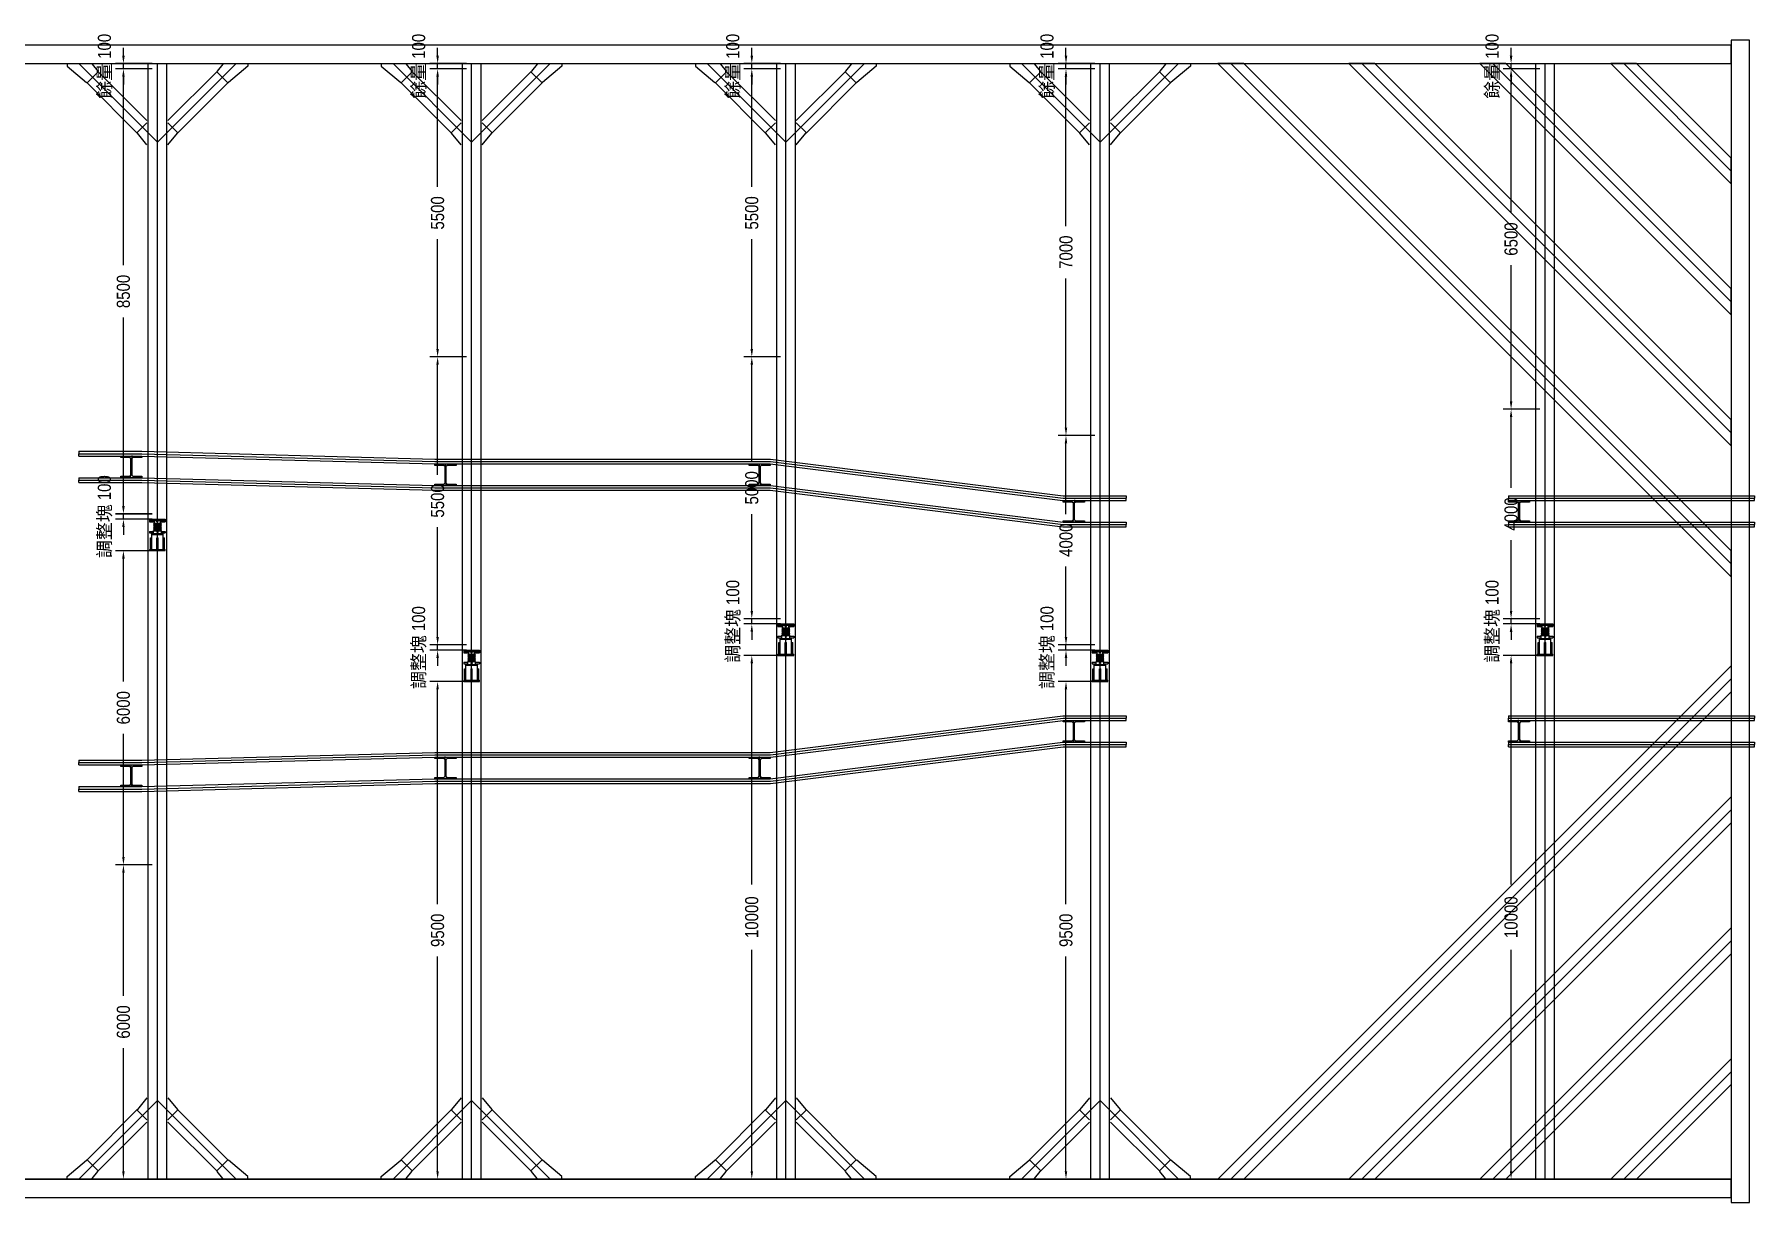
# Model space of a CAD drawing. Header units: millimetres. Extents: x 336865 to 434288, y -725296 to -702417.
# Drawn here: x 401438 to 434288, y -725296 to -702987 of the extents above; entities that cross this region are included whole.
import ezdxf

# ---------------------------------------------------------------- set-up
doc = ezdxf.new("R2010")
doc.units = ezdxf.units.MM
for name, color, linetype in [('!T1 (站體)_角撐', 7, 'Continuous'), ('ES-C250x90', 7, 'Continuous'), ('ES-LH350x350', 7, 'Continuous'), ('ES-中間樁NO', 7, 'Continuous'), ('ES-圍令L1H350x350', 7, 'Continuous'), ('ES-大斜撐_支撐350x350', 7, 'Continuous'), ('SD_RESULT_SUPPORT', 7, 'Continuous')]:
    doc.layers.add(name, color=color, linetype=linetype)
doc.styles.add('OpenSansCondensed-Light', font='OpenSansCondensed-Light.ttf')
doc.dimstyles.new('SUPPORT_SEGMENT', dxfattribs={"dimtxt": 250, "dimasz": 150, "dimexe": 150, "dimexo": 100, "dimgap": 75, "dimtad": 1, "dimdec": 0, "dimcen": 2.5, "dimazin": 3, "dimtfac": 1, "dimtmove": 0, "dimatfit": 3})

# ---------------------------------------------------------------- blocks, each defined once
blk = doc.blocks.new('_CLOSEDFILLED')
at = {"color": 0, "linetype": 'BYBLOCK'}
blk.add_solid([(-1, 0.16), (0, 0), (-1, -0.16)], dxfattribs=at)
blk = doc.blocks.new('*D56')
for p, q in [((403688, -718846), (402988, -718846)), ((403138, -721346), (403138, -718996)), ((403138, -724696), (403138, -722346)), ((403688, -724846), (402988, -724846))]:
    blk.add_line(p, q)
at = {"layer": 'Defpoints'}
for p in [(403788, -718846), (403138, -724846), (403788, -724846)]:
    blk.add_point(p, dxfattribs=at)
at = {"layer": 'SD_RESULT_SUPPORT', "xscale": 150, "yscale": 150}
for p, rotation in [((403138, -718846), 89.99999999999562), ((403138, -724846), -90.00000000000439)]:
    blk.add_blockref('_CLOSEDFILLED', p, dxfattribs=dict(at, rotation=rotation))
at = {"layer": 'SD_RESULT_SUPPORT', "insert": (403138, -721846), "char_height": 250, "attachment_point": 5, "rotation": 90, "style": 'OpenSansCondensed-Light'}
blk.add_mtext('6000', dxfattribs=at)
blk = doc.blocks.new('*D57')
for p, q in [((403688, -712846), (402988, -712846)), ((403138, -715346), (403138, -712996)), ((403138, -718696), (403138, -716346)), ((403688, -718846), (402988, -718846))]:
    blk.add_line(p, q)
at = {"layer": 'Defpoints'}
for p in [(403788, -712846), (403138, -718846), (403788, -718846)]:
    blk.add_point(p, dxfattribs=at)
at = {"layer": 'SD_RESULT_SUPPORT', "xscale": 150, "yscale": 150}
for p, rotation in [((403138, -712846), 89.99999999999562), ((403138, -718846), -90.00000000000439)]:
    blk.add_blockref('_CLOSEDFILLED', p, dxfattribs=dict(at, rotation=rotation))
at = {"layer": 'SD_RESULT_SUPPORT', "insert": (403138, -715846), "char_height": 250, "attachment_point": 5, "rotation": 90, "style": 'OpenSansCondensed-Light'}
blk.add_mtext('6000', dxfattribs=at)
blk = doc.blocks.new('SUPPORT_JACK')
for p, q in [((25, 150), (0, 150)), ((0, 150), (0, -150)), ((25, 150), (25, -150)), ((25, 135), (245, 135)), ((25, 110), (320, 110)), ((25, 12.5), (245, 12.5)), ((245, 135), (245, 110)), ((245, 12.5), (245, -12.5)), ((310, 110), (310, -110)), ((320, 110), (320, -110)), ((320, 75), (385, 75)), ((325, 75), (325, -75)), ((367.5, 150), (337.5, 150)), ((337.5, 150), (337.5, 75)), ((367.5, 150), (367.5, 75)), ((380, 75), (380, -75)), ((385, 75), (385, -75)), ((385, 55), (395, 55)), ((408, 75), (395, 55)), ((395, 55), (395, -55)), ((421, 55), (408, 75)), ((408, 75), (408, -75)), ((434, 75), (421, 55)), ((421, 55), (421, -55)), ((447, 55), (434, 75)), ((434, 75), (434, -75)), ((460, 75), (447, 55)), ((447, 55), (447, -55)), ((473, 55), (460, 75)), ((460, 75), (460, -75)), ((486, 75), (473, 55)), ((473, 55), (473, -55)), ((499, 55), (486, 75)), ((486, 75), (486, -75)), ((512, 75), (499, 55)), ((499, 55), (499, -55)), ((525, 55), (512, 75)), ((512, 75), (512, -75)), ((525, 55), (575, 55)), ((525, 55), (525, -55)), ((550, 150), (550, 55)), ((575, 150), (550, 150)), ((550, 10), (550, -10)), ((550, 10), (575, 10)), ((575, 150), (575, -150)), ((600, 150), (575, 150)), ((600, 150), (600, -150)), ((0, -150), (25, -150)), ((25, -12.5), (245, -12.5)), ((25, -110), (320, -110)), ((25, -135), (245, -135)), ((245, -110), (245, -135)), ((320, -75), (385, -75)), ((337.5, -75), (337.5, -150)), ((367.5, -150), (337.5, -150)), ((367.5, -75), (367.5, -150)), ((385, -55), (395, -55)), ((395, -55), (408, -75)), ((408, -75), (421, -55)), ((421, -55), (434, -75)), ((434, -75), (447, -55)), ((447, -55), (460, -75)), ((460, -75), (473, -55)), ((473, -55), (486, -75)), ((486, -75), (499, -55)), ((499, -55), (512, -75)), ((512, -75), (525, -55)), ((525, -55), (575, -55)), ((550, -10), (575, -10)), ((550, -55), (550, -150)), ((600, -150), (550, -150))]:
    blk.add_line(p, q)
blk.add_circle((352.5, 0), 10)
blk = doc.blocks.new('*D59')
for p, q in [((403688, -703646), (402988, -703646)), ((403138, -707396), (403138, -703796)), ((403138, -711996), (403138, -708396)), ((403688, -712146), (402988, -712146))]:
    blk.add_line(p, q)
at = {"layer": 'Defpoints'}
for p in [(403788, -703646), (403138, -712146), (403788, -712146)]:
    blk.add_point(p, dxfattribs=at)
at = {"layer": 'SD_RESULT_SUPPORT', "xscale": 150, "yscale": 150}
for p, rotation in [((403138, -703646), 89.99999999999562), ((403138, -712146), -90.00000000000439)]:
    blk.add_blockref('_CLOSEDFILLED', p, dxfattribs=dict(at, rotation=rotation))
at = {"layer": 'SD_RESULT_SUPPORT', "insert": (403138, -707896), "char_height": 250, "attachment_point": 5, "rotation": 90, "style": 'OpenSansCondensed-Light'}
blk.add_mtext('8500', dxfattribs=at)
blk = doc.blocks.new('*D61')
for p, q in [((409688, -715346), (408988, -715346)), ((409138, -719596), (409138, -715496)), ((409138, -724696), (409138, -720596)), ((409688, -724846), (408988, -724846))]:
    blk.add_line(p, q)
at = {"layer": 'Defpoints'}
for p in [(409788, -715346), (409138, -724846), (409788, -724846)]:
    blk.add_point(p, dxfattribs=at)
at = {"layer": 'SD_RESULT_SUPPORT', "xscale": 150, "yscale": 150}
for p, rotation in [((409138, -715346), 90.00000000001064), ((409138, -724846), -89.99999999998937)]:
    blk.add_blockref('_CLOSEDFILLED', p, dxfattribs=dict(at, rotation=rotation))
at = {"layer": 'SD_RESULT_SUPPORT', "insert": (409138, -720096), "char_height": 250, "attachment_point": 5, "rotation": 90, "style": 'OpenSansCondensed-Light'}
blk.add_mtext('9500', dxfattribs=at)
blk = doc.blocks.new('*D63')
for p, q in [((409688, -709146), (408988, -709146)), ((409138, -711396), (409138, -709296)), ((409138, -714496), (409138, -712396)), ((409688, -714646), (408988, -714646))]:
    blk.add_line(p, q)
at = {"layer": 'Defpoints'}
for p in [(409788, -709146), (409138, -714646), (409788, -714646)]:
    blk.add_point(p, dxfattribs=at)
at = {"layer": 'SD_RESULT_SUPPORT', "xscale": 150, "yscale": 150}
for p, rotation in [((409138, -709146), 90.00000000001064), ((409138, -714646), -89.99999999998937)]:
    blk.add_blockref('_CLOSEDFILLED', p, dxfattribs=dict(at, rotation=rotation))
at = {"layer": 'SD_RESULT_SUPPORT', "insert": (409138, -711896), "char_height": 250, "attachment_point": 5, "rotation": 90, "style": 'OpenSansCondensed-Light'}
blk.add_mtext('5500', dxfattribs=at)
blk = doc.blocks.new('*D64')
for p, q in [((409688, -703646), (408988, -703646)), ((409138, -705896), (409138, -703796)), ((409138, -708996), (409138, -706896)), ((409688, -709146), (408988, -709146))]:
    blk.add_line(p, q)
at = {"layer": 'Defpoints'}
for p in [(409788, -703646), (409138, -709146), (409788, -709146)]:
    blk.add_point(p, dxfattribs=at)
at = {"layer": 'SD_RESULT_SUPPORT', "xscale": 150, "yscale": 150}
for p, rotation in [((409138, -703646), 90.00000000001064), ((409138, -709146), -89.99999999998937)]:
    blk.add_blockref('_CLOSEDFILLED', p, dxfattribs=dict(at, rotation=rotation))
at = {"layer": 'SD_RESULT_SUPPORT', "insert": (409138, -706396), "char_height": 250, "attachment_point": 5, "rotation": 90, "style": 'OpenSansCondensed-Light'}
blk.add_mtext('5500', dxfattribs=at)
blk = doc.blocks.new('*D66')
for p, q in [((415688, -714846), (414988, -714846)), ((415138, -719221), (415138, -714996)), ((415138, -724696), (415138, -720471)), ((415688, -724846), (414988, -724846))]:
    blk.add_line(p, q)
at = {"layer": 'Defpoints'}
for p in [(415788, -714846), (415138, -724846), (415788, -724846)]:
    blk.add_point(p, dxfattribs=at)
at = {"layer": 'SD_RESULT_SUPPORT', "xscale": 150, "yscale": 150}
for p, rotation in [((415138, -714846), 90.00000000002568), ((415138, -724846), -89.9999999999743)]:
    blk.add_blockref('_CLOSEDFILLED', p, dxfattribs=dict(at, rotation=rotation))
at = {"layer": 'SD_RESULT_SUPPORT', "insert": (415138, -719846), "char_height": 250, "attachment_point": 5, "rotation": 90, "style": 'OpenSansCondensed-Light'}
blk.add_mtext('10000', dxfattribs=at)
blk = doc.blocks.new('*D68')
for p, q in [((415688, -709146), (414988, -709146)), ((415138, -711146), (415138, -709296)), ((415138, -713996), (415138, -712146)), ((415688, -714146), (414988, -714146))]:
    blk.add_line(p, q)
at = {"layer": 'Defpoints'}
for p in [(415788, -709146), (415138, -714146), (415788, -714146)]:
    blk.add_point(p, dxfattribs=at)
at = {"layer": 'SD_RESULT_SUPPORT', "xscale": 150, "yscale": 150}
for p, rotation in [((415138, -709146), 90.00000000002568), ((415138, -714146), -89.9999999999743)]:
    blk.add_blockref('_CLOSEDFILLED', p, dxfattribs=dict(at, rotation=rotation))
at = {"layer": 'SD_RESULT_SUPPORT', "insert": (415138, -711646), "char_height": 250, "attachment_point": 5, "rotation": 90, "style": 'OpenSansCondensed-Light'}
blk.add_mtext('5000', dxfattribs=at)
blk = doc.blocks.new('*D69')
for p, q in [((415688, -703646), (414988, -703646)), ((415138, -705896), (415138, -703796)), ((415138, -708996), (415138, -706896)), ((415688, -709146), (414988, -709146))]:
    blk.add_line(p, q)
at = {"layer": 'Defpoints'}
for p in [(415788, -703646), (415138, -709146), (415788, -709146)]:
    blk.add_point(p, dxfattribs=at)
at = {"layer": 'SD_RESULT_SUPPORT', "xscale": 150, "yscale": 150}
for p, rotation in [((415138, -703646), 90.00000000002568), ((415138, -709146), -89.9999999999743)]:
    blk.add_blockref('_CLOSEDFILLED', p, dxfattribs=dict(at, rotation=rotation))
at = {"layer": 'SD_RESULT_SUPPORT', "insert": (415138, -706396), "char_height": 250, "attachment_point": 5, "rotation": 90, "style": 'OpenSansCondensed-Light'}
blk.add_mtext('5500', dxfattribs=at)
blk = doc.blocks.new('*D71')
for p, q in [((421688, -715346), (420988, -715346)), ((421138, -719596), (421138, -715496)), ((421138, -724696), (421138, -720596)), ((421688, -724846), (420988, -724846))]:
    blk.add_line(p, q)
at = {"layer": 'Defpoints'}
for p in [(421788, -715346), (421138, -724846), (421788, -724846)]:
    blk.add_point(p, dxfattribs=at)
at = {"layer": 'SD_RESULT_SUPPORT', "xscale": 150, "yscale": 150}
for p, rotation in [((421138, -715346), 90.00000000004056), ((421138, -724846), -89.9999999999594)]:
    blk.add_blockref('_CLOSEDFILLED', p, dxfattribs=dict(at, rotation=rotation))
at = {"layer": 'SD_RESULT_SUPPORT', "insert": (421138, -720096), "char_height": 250, "attachment_point": 5, "rotation": 90, "style": 'OpenSansCondensed-Light'}
blk.add_mtext('9500', dxfattribs=at)
blk = doc.blocks.new('*D73')
for p, q in [((421688, -710646), (420988, -710646)), ((421138, -712146), (421138, -710796)), ((421138, -714496), (421138, -713146)), ((421688, -714646), (420988, -714646))]:
    blk.add_line(p, q)
at = {"layer": 'Defpoints'}
for p in [(421788, -710646), (421138, -714646), (421788, -714646)]:
    blk.add_point(p, dxfattribs=at)
at = {"layer": 'SD_RESULT_SUPPORT', "xscale": 150, "yscale": 150}
for p, rotation in [((421138, -710646), 90.00000000004056), ((421138, -714646), -89.9999999999594)]:
    blk.add_blockref('_CLOSEDFILLED', p, dxfattribs=dict(at, rotation=rotation))
at = {"layer": 'SD_RESULT_SUPPORT', "insert": (421138, -712646), "char_height": 250, "attachment_point": 5, "rotation": 90, "style": 'OpenSansCondensed-Light'}
blk.add_mtext('4000', dxfattribs=at)
blk = doc.blocks.new('*D74')
for p, q in [((421688, -703646), (420988, -703646)), ((421138, -706646), (421138, -703796)), ((421138, -710496), (421138, -707646)), ((421688, -710646), (420988, -710646))]:
    blk.add_line(p, q)
at = {"layer": 'Defpoints'}
for p in [(421788, -703646), (421138, -710646), (421788, -710646)]:
    blk.add_point(p, dxfattribs=at)
at = {"layer": 'SD_RESULT_SUPPORT', "xscale": 150, "yscale": 150}
for p, rotation in [((421138, -703646), 90.00000000004056), ((421138, -710646), -89.9999999999594)]:
    blk.add_blockref('_CLOSEDFILLED', p, dxfattribs=dict(at, rotation=rotation))
at = {"layer": 'SD_RESULT_SUPPORT', "insert": (421138, -707146), "char_height": 250, "attachment_point": 5, "rotation": 90, "style": 'OpenSansCondensed-Light'}
blk.add_mtext('7000', dxfattribs=at)
blk = doc.blocks.new('*D76')
for p, q in [((430188, -714846), (429488, -714846)), ((429638, -719221), (429638, -714996)), ((429638, -724696), (429638, -720471)), ((430188, -724846), (429488, -724846))]:
    blk.add_line(p, q)
at = {"layer": 'Defpoints'}
for p in [(430288, -714846), (429638, -724846), (430288, -724846)]:
    blk.add_point(p, dxfattribs=at)
at = {"layer": 'SD_RESULT_SUPPORT', "xscale": 150, "yscale": 150}
for p, rotation in [((429638, -714846), 90.00000000006169), ((429638, -724846), -89.99999999993834)]:
    blk.add_blockref('_CLOSEDFILLED', p, dxfattribs=dict(at, rotation=rotation))
at = {"layer": 'SD_RESULT_SUPPORT', "insert": (429638, -719846), "char_height": 250, "attachment_point": 5, "rotation": 90, "style": 'OpenSansCondensed-Light'}
blk.add_mtext('10000', dxfattribs=at)
blk = doc.blocks.new('*D77')
for p, q in [((430188, -714146), (429488, -714146)), ((429638, -713996), (429638, -713846)), ((429638, -714246), (429638, -714146)), ((430188, -714246), (429488, -714246)), ((429638, -714396), (429638, -714546))]:
    blk.add_line(p, q)
at = {"layer": 'Defpoints'}
for p in [(430288, -714146), (429638, -714246), (430288, -714246)]:
    blk.add_point(p, dxfattribs=at)
at = {"layer": 'SD_RESULT_SUPPORT', "xscale": 150, "yscale": 150}
for p, rotation in [((429638, -714146), -89.99999999993834), ((429638, -714246), 90.00000000006169)]:
    blk.add_blockref('_CLOSEDFILLED', p, dxfattribs=dict(at, rotation=rotation))
at = {"layer": 'SD_RESULT_SUPPORT', "insert": (429288, -714196), "char_height": 250, "attachment_point": 5, "rotation": 90, "style": 'OpenSansCondensed-Light'}
blk.add_mtext('調整塊 100', dxfattribs=at)
blk = doc.blocks.new('*D78')
for p, q in [((430188, -710146), (429488, -710146)), ((429638, -711646), (429638, -710296)), ((429638, -713996), (429638, -712646)), ((430188, -714146), (429488, -714146))]:
    blk.add_line(p, q)
at = {"layer": 'Defpoints'}
for p in [(430288, -710146), (429638, -714146), (430288, -714146)]:
    blk.add_point(p, dxfattribs=at)
at = {"layer": 'SD_RESULT_SUPPORT', "xscale": 150, "yscale": 150}
for p, rotation in [((429638, -710146), 90.00000000006169), ((429638, -714146), -89.99999999993834)]:
    blk.add_blockref('_CLOSEDFILLED', p, dxfattribs=dict(at, rotation=rotation))
at = {"layer": 'SD_RESULT_SUPPORT', "insert": (429638, -712146), "char_height": 250, "attachment_point": 5, "rotation": 90, "style": 'OpenSansCondensed-Light'}
blk.add_mtext('4000', dxfattribs=at)
blk = doc.blocks.new('*D79')
for p, q in [((430188, -703646), (429488, -703646)), ((429638, -706396), (429638, -703796)), ((429638, -709996), (429638, -707396)), ((430188, -710146), (429488, -710146))]:
    blk.add_line(p, q)
at = {"layer": 'Defpoints'}
for p in [(430288, -703646), (429638, -710146), (430288, -710146)]:
    blk.add_point(p, dxfattribs=at)
at = {"layer": 'SD_RESULT_SUPPORT', "xscale": 150, "yscale": 150}
for p, rotation in [((429638, -703646), 90.00000000006169), ((429638, -710146), -89.99999999993834)]:
    blk.add_blockref('_CLOSEDFILLED', p, dxfattribs=dict(at, rotation=rotation))
at = {"layer": 'SD_RESULT_SUPPORT', "insert": (429638, -706896), "char_height": 250, "attachment_point": 5, "rotation": 90, "style": 'OpenSansCondensed-Light'}
blk.add_mtext('6500', dxfattribs=at)
blk = doc.blocks.new('*D80')
for p, q in [((429638, -703396), (429638, -703246)), ((430188, -703546), (429488, -703546)), ((430188, -703646), (429488, -703646)), ((429638, -703646), (429638, -703546)), ((429638, -703796), (429638, -703946))]:
    blk.add_line(p, q)
at = {"layer": 'Defpoints'}
for p in [(429638, -703646), (430288, -703546), (430288, -703646)]:
    blk.add_point(p, dxfattribs=at)
at = {"layer": 'SD_RESULT_SUPPORT', "xscale": 150, "yscale": 150}
for p, rotation in [((429638, -703546), -89.99999999993834), ((429638, -703646), 90.00000000006169)]:
    blk.add_blockref('_CLOSEDFILLED', p, dxfattribs=dict(at, rotation=rotation))
at = {"layer": 'SD_RESULT_SUPPORT', "insert": (429288, -703596), "char_height": 250, "attachment_point": 5, "rotation": 90, "style": 'OpenSansCondensed-Light'}
blk.add_mtext('餘量 100', dxfattribs=at)

msp = doc.modelspace()

# ---------------------------------------------------------------- linework, layer by layer
at = {"layer": '!T1 (站體)_角撐'}
for p, q in [((402063.2, -703557.6), (402063.2, -703545.6)), ((402063.2, -703557.6), (402063.2, -703595.6)), ((402063.2, -703595.6), (402434.7, -703904.1)), ((402288.3, -703545.6), (403788.3, -705045.6)), ((402538.2, -703545.6), (402538.2, -703557.6)), ((402538.2, -703557.6), (402646.9, -703692)), ((403788.3, -705045.6), (405288.3, -703545.6)), ((405038.4, -703557.6), (404929.7, -703692)), ((405038.4, -703545.6), (405038.4, -703557.6)), ((405513.4, -703595.6), (405141.9, -703904.1)), ((405513.4, -703557.6), (405513.4, -703545.6)), ((405513.4, -703557.6), (405513.4, -703595.6)), ((408063.2, -703557.6), (408063.2, -703545.6)), ((408063.2, -703557.6), (408063.2, -703595.6)), ((408063.2, -703595.6), (408434.7, -703904.1)), ((408288.3, -703545.6), (409788.3, -705045.6)), ((408538.2, -703545.6), (408538.2, -703557.6)), ((408538.2, -703557.6), (408646.9, -703692)), ((409788.3, -705045.6), (411288.3, -703545.6)), ((411038.4, -703557.6), (410929.7, -703692)), ((411038.4, -703545.6), (411038.4, -703557.6)), ((411513.4, -703595.6), (411141.9, -703904.1)), ((411513.4, -703557.6), (411513.4, -703545.6)), ((411513.4, -703557.6), (411513.4, -703595.6)), ((414063.2, -703557.6), (414063.2, -703545.6)), ((414063.2, -703557.6), (414063.2, -703595.6)), ((414063.2, -703595.6), (414434.7, -703904.1)), ((414288.3, -703545.6), (415788.3, -705045.6)), ((414538.2, -703545.6), (414538.2, -703557.6)), ((414538.2, -703557.6), (414646.9, -703692)), ((415788.3, -705045.6), (417288.3, -703545.6)), ((417038.4, -703557.6), (416929.7, -703692)), ((417038.4, -703545.6), (417038.4, -703557.6)), ((417513.4, -703595.6), (417141.9, -703904.1)), ((417513.4, -703557.6), (417513.4, -703545.6)), ((417513.4, -703557.6), (417513.4, -703595.6)), ((420063.2, -703557.6), (420063.2, -703545.6)), ((420063.2, -703557.6), (420063.2, -703595.6)), ((420063.2, -703595.6), (420434.7, -703904.1)), ((420288.3, -703545.6), (421788.3, -705045.6)), ((420538.2, -703545.6), (420538.2, -703557.6)), ((420538.2, -703557.6), (420646.9, -703692)), ((421788.3, -705045.6), (423288.3, -703545.6)), ((423038.4, -703557.6), (422929.7, -703692)), ((423038.4, -703545.6), (423038.4, -703557.6)), ((423513.4, -703595.6), (423141.9, -703904.1)), ((423513.4, -703557.6), (423513.4, -703545.6)), ((423513.4, -703557.6), (423513.4, -703595.6)), ((402443.2, -703912.6), (402434.7, -703904.1)), ((402443.2, -703912.6), (402655.3, -703700.5)), ((403396.4, -704865.8), (402443.2, -703912.6)), ((402646.9, -703692), (402655.3, -703700.5)), ((402655.3, -703700.5), (403588.3, -704633.4)), ((404921.2, -703700.5), (403988.3, -704633.4)), ((404180.2, -704865.8), (405133.4, -703912.6)), ((404929.7, -703692), (404921.2, -703700.5)), ((404921.2, -703700.5), (405133.4, -703912.6)), ((405133.4, -703912.6), (405141.9, -703904.1)), ((408443.2, -703912.6), (408434.7, -703904.1)), ((408443.2, -703912.6), (408655.3, -703700.5)), ((409396.4, -704865.8), (408443.2, -703912.6)), ((408646.9, -703692), (408655.3, -703700.5)), ((408655.3, -703700.5), (409588.3, -704633.4)), ((410921.2, -703700.5), (409988.3, -704633.4)), ((410180.2, -704865.8), (411133.4, -703912.6)), ((410929.7, -703692), (410921.2, -703700.5)), ((410921.2, -703700.5), (411133.4, -703912.6)), ((411133.4, -703912.6), (411141.9, -703904.1)), ((414443.2, -703912.6), (414434.7, -703904.1)), ((414443.2, -703912.6), (414655.3, -703700.5)), ((415396.4, -704865.8), (414443.2, -703912.6)), ((414646.9, -703692), (414655.3, -703700.5)), ((414655.3, -703700.5), (415588.3, -704633.4)), ((416921.2, -703700.5), (415988.3, -704633.4)), ((416180.2, -704865.8), (417133.4, -703912.6)), ((416929.7, -703692), (416921.2, -703700.5)), ((416921.2, -703700.5), (417133.4, -703912.6)), ((417133.4, -703912.6), (417141.9, -703904.1)), ((420443.2, -703912.6), (420434.7, -703904.1)), ((420443.2, -703912.6), (420655.3, -703700.5)), ((421396.4, -704865.8), (420443.2, -703912.6)), ((420646.9, -703692), (420655.3, -703700.5)), ((420655.3, -703700.5), (421588.3, -704633.4)), ((422921.2, -703700.5), (421988.3, -704633.4)), ((422180.2, -704865.8), (423133.4, -703912.6)), ((422929.7, -703692), (422921.2, -703700.5)), ((422921.2, -703700.5), (423133.4, -703912.6)), ((423133.4, -703912.6), (423141.9, -703904.1)), ((403396.4, -704865.8), (403588.3, -704673.9)), ((403404.9, -704874.3), (403396.4, -704865.8)), ((403588.3, -705095.1), (403404.9, -704874.3)), ((404180.2, -704865.8), (403988.3, -704673.9)), ((403988.3, -705095.1), (404171.7, -704874.3)), ((404171.7, -704874.3), (404180.2, -704865.8)), ((409396.4, -704865.8), (409588.3, -704673.9)), ((409404.9, -704874.3), (409396.4, -704865.8)), ((409588.3, -705095.1), (409404.9, -704874.3)), ((410180.2, -704865.8), (409988.3, -704673.9)), ((409988.3, -705095.1), (410171.7, -704874.3)), ((410171.7, -704874.3), (410180.2, -704865.8)), ((415396.4, -704865.8), (415588.3, -704673.9)), ((415404.9, -704874.3), (415396.4, -704865.8)), ((415588.3, -705095.1), (415404.9, -704874.3)), ((416180.2, -704865.8), (415988.3, -704673.9)), ((415988.3, -705095.1), (416171.7, -704874.3)), ((416171.7, -704874.3), (416180.2, -704865.8)), ((421396.4, -704865.8), (421588.3, -704673.9)), ((421404.9, -704874.3), (421396.4, -704865.8)), ((421588.3, -705095.1), (421404.9, -704874.3)), ((422180.2, -704865.8), (421988.3, -704673.9)), ((421988.3, -705095.1), (422171.7, -704874.3)), ((422171.7, -704874.3), (422180.2, -704865.8)), ((402288.4, -724845.5), (403788.3, -723345.6)), ((403588.3, -723296), (403404.9, -723516.9)), ((403788.3, -723345.6), (405288.2, -724845.5)), ((403988.3, -723296), (404171.7, -723516.9)), ((408288.4, -724845.5), (409788.3, -723345.6)), ((409588.3, -723296), (409404.9, -723516.9)), ((409788.3, -723345.6), (411288.2, -724845.5)), ((409988.3, -723296), (410171.7, -723516.9)), ((414288.4, -724845.5), (415788.3, -723345.6)), ((415588.3, -723296), (415404.9, -723516.9)), ((415788.3, -723345.6), (417288.2, -724845.5)), ((415988.3, -723296), (416171.7, -723516.9)), ((420288.4, -724845.5), (421788.3, -723345.6)), ((421588.3, -723296), (421404.9, -723516.9)), ((421788.3, -723345.6), (423288.2, -724845.5)), ((421988.3, -723296), (422171.7, -723516.9)), ((403396.4, -723525.3), (402443.2, -724478.5)), ((403404.9, -723516.9), (403396.4, -723525.3)), ((403396.4, -723525.3), (403588.3, -723717.2)), ((404180.2, -723525.3), (403988.3, -723717.2)), ((404171.7, -723516.9), (404180.2, -723525.3)), ((404180.2, -723525.3), (405133.4, -724478.5)), ((409396.4, -723525.3), (408443.2, -724478.5)), ((409404.9, -723516.9), (409396.4, -723525.3)), ((409396.4, -723525.3), (409588.3, -723717.2)), ((410180.2, -723525.3), (409988.3, -723717.2)), ((410171.7, -723516.9), (410180.2, -723525.3)), ((410180.2, -723525.3), (411133.4, -724478.5)), ((415396.4, -723525.3), (414443.2, -724478.5)), ((415404.9, -723516.9), (415396.4, -723525.3)), ((415396.4, -723525.3), (415588.3, -723717.2)), ((416180.2, -723525.3), (415988.3, -723717.2)), ((416171.7, -723516.9), (416180.2, -723525.3)), ((416180.2, -723525.3), (417133.4, -724478.5)), ((421396.4, -723525.3), (420443.2, -724478.5)), ((421404.9, -723516.9), (421396.4, -723525.3)), ((421396.4, -723525.3), (421588.3, -723717.2)), ((422180.2, -723525.3), (421988.3, -723717.2)), ((422171.7, -723516.9), (422180.2, -723525.3)), ((422180.2, -723525.3), (423133.4, -724478.5)), ((402655.3, -724690.7), (403588.3, -723757.7)), ((404921.2, -724690.7), (403988.3, -723757.7)), ((408655.3, -724690.7), (409588.3, -723757.7)), ((410921.2, -724690.7), (409988.3, -723757.7)), ((414655.3, -724690.7), (415588.3, -723757.7)), ((416921.2, -724690.7), (415988.3, -723757.7)), ((420655.3, -724690.7), (421588.3, -723757.7)), ((422921.2, -724690.7), (421988.3, -723757.7)), ((402063.2, -724795.6), (402434.7, -724487)), ((402443.2, -724478.5), (402434.7, -724487)), ((402443.2, -724478.5), (402655.3, -724690.7)), ((404921.2, -724690.7), (405133.4, -724478.5)), ((405133.4, -724478.5), (405141.9, -724487)), ((405513.4, -724795.6), (405141.9, -724487)), ((408063.2, -724795.6), (408434.7, -724487)), ((408443.2, -724478.5), (408434.7, -724487)), ((408443.2, -724478.5), (408655.3, -724690.7)), ((410921.2, -724690.7), (411133.4, -724478.5)), ((411133.4, -724478.5), (411141.9, -724487)), ((411513.4, -724795.6), (411141.9, -724487)), ((414063.2, -724795.6), (414434.7, -724487)), ((414443.2, -724478.5), (414434.7, -724487)), ((414443.2, -724478.5), (414655.3, -724690.7)), ((416921.2, -724690.7), (417133.4, -724478.5)), ((417133.4, -724478.5), (417141.9, -724487)), ((417513.4, -724795.6), (417141.9, -724487)), ((420063.2, -724795.6), (420434.7, -724487)), ((420443.2, -724478.5), (420434.7, -724487)), ((420443.2, -724478.5), (420655.3, -724690.7)), ((422921.2, -724690.7), (423133.4, -724478.5)), ((423133.4, -724478.5), (423141.9, -724487)), ((423513.4, -724795.6), (423141.9, -724487)), ((402063.2, -724833.6), (402063.2, -724795.6)), ((402063.2, -724833.6), (402063.2, -724845.6)), ((402538.2, -724833.6), (402646.9, -724699.1)), ((402538.2, -724845.6), (402538.2, -724833.6)), ((402646.9, -724699.1), (402655.3, -724690.7)), ((404929.7, -724699.1), (404921.2, -724690.7)), ((405038.4, -724833.6), (404929.7, -724699.1)), ((405038.4, -724845.6), (405038.4, -724833.6)), ((405513.4, -724833.6), (405513.4, -724795.6)), ((405513.4, -724833.6), (405513.4, -724845.6)), ((408063.2, -724833.6), (408063.2, -724795.6)), ((408063.2, -724833.6), (408063.2, -724845.6)), ((408538.2, -724833.6), (408646.9, -724699.1)), ((408538.2, -724845.6), (408538.2, -724833.6)), ((408646.9, -724699.1), (408655.3, -724690.7)), ((410929.7, -724699.1), (410921.2, -724690.7)), ((411038.4, -724833.6), (410929.7, -724699.1)), ((411038.4, -724845.6), (411038.4, -724833.6)), ((411513.4, -724833.6), (411513.4, -724795.6)), ((411513.4, -724833.6), (411513.4, -724845.6)), ((414063.2, -724833.6), (414063.2, -724795.6)), ((414063.2, -724833.6), (414063.2, -724845.6)), ((414538.2, -724833.6), (414646.9, -724699.1)), ((414538.2, -724845.6), (414538.2, -724833.6)), ((414646.9, -724699.1), (414655.3, -724690.7)), ((416929.7, -724699.1), (416921.2, -724690.7)), ((417038.4, -724833.6), (416929.7, -724699.1)), ((417038.4, -724845.6), (417038.4, -724833.6)), ((417513.4, -724833.6), (417513.4, -724795.6)), ((417513.4, -724833.6), (417513.4, -724845.6)), ((420063.2, -724833.6), (420063.2, -724795.6)), ((420063.2, -724833.6), (420063.2, -724845.6)), ((420538.2, -724833.6), (420646.9, -724699.1)), ((420538.2, -724845.6), (420538.2, -724833.6)), ((420646.9, -724699.1), (420655.3, -724690.7)), ((422929.7, -724699.1), (422921.2, -724690.7)), ((423038.4, -724833.6), (422929.7, -724699.1)), ((423038.4, -724845.6), (423038.4, -724833.6)), ((423513.4, -724833.6), (423513.4, -724795.6)), ((423513.4, -724833.6), (423513.4, -724845.6))]:
    msp.add_line(p, q, dxfattribs=at)
at = {"layer": 'ES-C250x90'}
for p, q in [((402288.3, -710948.6), (402288.3, -710993.6)), ((402288.3, -710948.6), (403492.1, -710948.6)), ((402288.3, -711038.6), (402288.3, -710993.6)), ((402288.3, -710993.6), (403491.5, -710993.6)), ((402288.3, -711038.6), (403490.9, -711038.6)), ((403490.9, -711038.6), (409084.6, -711188.6)), ((403491.5, -710993.6), (409085.2, -711143.6)), ((403492.1, -710948.6), (409085.8, -711098.6)), ((409084.6, -711188.6), (415491.4, -711188.6)), ((409085.2, -711143.6), (415494.2, -711143.6)), ((409085.8, -711098.6), (415497, -711098.6)), ((415491.4, -711188.6), (421080.2, -711888.6)), ((415494.2, -711143.6), (421083, -711843.6)), ((415497, -711098.6), (421085.8, -711798.6)), ((402288.3, -711452.6), (402288.3, -711497.6)), ((402288.3, -711452.6), (403492.1, -711452.6)), ((402288.3, -711542.6), (402288.3, -711497.6)), ((402288.3, -711497.6), (403491.5, -711497.6)), ((403491.5, -711497.6), (409085.2, -711647.6)), ((403492.1, -711452.6), (409085.8, -711602.6)), ((402288.3, -711542.6), (403490.9, -711542.6)), ((403490.9, -711542.6), (409084.6, -711692.6)), ((409084.6, -711692.6), (415491.4, -711692.6)), ((409085.2, -711647.6), (415494.2, -711647.6)), ((409085.8, -711602.6), (415497, -711602.6)), ((415491.4, -711692.6), (421080.2, -712392.6)), ((415494.2, -711647.6), (421083, -712347.6)), ((415497, -711602.6), (421085.8, -712302.6)), ((421083, -711843.6), (422288.3, -711843.6)), ((421085.8, -711798.6), (422288.3, -711798.6)), ((422288.3, -711798.6), (422288.3, -711843.6)), ((422288.3, -711888.6), (422288.3, -711843.6)), ((429585.8, -711798.6), (429585.8, -711843.6)), ((429585.8, -711798.6), (434288.3, -711798.6)), ((429585.8, -711888.6), (429585.8, -711843.6)), ((429585.8, -711843.6), (434288.3, -711843.6)), ((434288.3, -711798.6), (434288.3, -711843.6)), ((434288.3, -711888.6), (434288.3, -711843.6)), ((421080.2, -711888.6), (422288.3, -711888.6)), ((429585.8, -711888.6), (434288.3, -711888.6)), ((421080.2, -712392.6), (422288.3, -712392.6)), ((421083, -712347.6), (422288.3, -712347.6)), ((421085.8, -712302.6), (422288.3, -712302.6)), ((422288.3, -712302.6), (422288.3, -712347.6)), ((422288.3, -712392.6), (422288.3, -712347.6)), ((429585.8, -712302.6), (429585.8, -712347.6)), ((429585.8, -712302.6), (434288.3, -712302.6)), ((429585.8, -712392.6), (429585.8, -712347.6)), ((429585.8, -712347.6), (434288.3, -712347.6)), ((429585.8, -712392.6), (434288.3, -712392.6)), ((434288.3, -712302.6), (434288.3, -712347.6)), ((434288.3, -712392.6), (434288.3, -712347.6)), ((415491.4, -716698.6), (421080.2, -715998.6)), ((415494.2, -716743.6), (421083, -716043.6)), ((415497, -716788.6), (421085.8, -716088.6)), ((421080.2, -715998.6), (422288.3, -715998.6)), ((421083, -716043.6), (422288.3, -716043.6)), ((421085.8, -716088.6), (422288.3, -716088.6)), ((422288.3, -715998.6), (422288.3, -716043.6)), ((422288.3, -716088.6), (422288.3, -716043.6)), ((429585.8, -715998.6), (429585.8, -716043.6)), ((429585.8, -715998.6), (434288.3, -715998.6)), ((429585.8, -716088.6), (429585.8, -716043.6)), ((429585.8, -716043.6), (434288.3, -716043.6)), ((429585.8, -716088.6), (434288.3, -716088.6)), ((434288.3, -715998.6), (434288.3, -716043.6)), ((434288.3, -716088.6), (434288.3, -716043.6)), ((403490.9, -716848.6), (409084.6, -716698.6)), ((403491.5, -716893.6), (409085.2, -716743.6)), ((403492.1, -716938.6), (409085.8, -716788.6)), ((409084.6, -716698.6), (415491.4, -716698.6)), ((409085.2, -716743.6), (415494.2, -716743.6)), ((409085.8, -716788.6), (415497, -716788.6)), ((415491.4, -717202.6), (421080.2, -716502.6)), ((415494.2, -717247.6), (421083, -716547.6)), ((415497, -717292.6), (421085.8, -716592.6)), ((421080.2, -716502.6), (422288.3, -716502.6)), ((421083, -716547.6), (422288.3, -716547.6)), ((421085.8, -716592.6), (422288.3, -716592.6)), ((422288.3, -716502.6), (422288.3, -716547.6)), ((422288.3, -716592.6), (422288.3, -716547.6)), ((429585.8, -716502.6), (429585.8, -716547.6)), ((429585.8, -716502.6), (434288.3, -716502.6)), ((429585.8, -716592.6), (429585.8, -716547.6)), ((429585.8, -716547.6), (434288.3, -716547.6)), ((429585.8, -716592.6), (434288.3, -716592.6)), ((434288.3, -716502.6), (434288.3, -716547.6)), ((434288.3, -716592.6), (434288.3, -716547.6)), ((402288.3, -716848.6), (402288.3, -716893.6)), ((402288.3, -716848.6), (403490.9, -716848.6)), ((402288.3, -716938.6), (402288.3, -716893.6)), ((402288.3, -716893.6), (403491.5, -716893.6)), ((402288.3, -716938.6), (403492.1, -716938.6)), ((402288.3, -717352.6), (402288.3, -717397.6)), ((402288.3, -717352.6), (403490.9, -717352.6)), ((402288.3, -717442.6), (402288.3, -717397.6)), ((402288.3, -717397.6), (403491.5, -717397.6)), ((402288.3, -717442.6), (403492.1, -717442.6)), ((403490.9, -717352.6), (409084.6, -717202.6)), ((403491.5, -717397.6), (409085.2, -717247.6)), ((403492.1, -717442.6), (409085.8, -717292.6)), ((409084.6, -717202.6), (415491.4, -717202.6)), ((409085.2, -717247.6), (415494.2, -717247.6)), ((409085.8, -717292.6), (415497, -717292.6))]:
    msp.add_line(p, q, dxfattribs=at)
at = {"layer": 'ES-LH350x350'}
for p, q in [((403613.3, -724845.6), (403613.3, -703545.6)), ((403613.3, -703545.6), (403963.3, -703545.6)), ((403788.3, -724845.6), (403788.3, -703545.6)), ((403788.3, -724845.5), (403788.3, -703545.6)), ((403963.3, -703545.6), (403963.3, -724845.6)), ((409613.3, -724845.6), (409613.3, -703545.6)), ((409613.3, -703545.6), (409963.3, -703545.6)), ((409788.3, -724845.6), (409788.3, -703545.6)), ((409788.3, -724845.5), (409788.3, -703545.6)), ((409963.3, -703545.6), (409963.3, -724845.6)), ((415613.3, -724845.6), (415613.3, -703545.6)), ((415613.3, -703545.6), (415963.3, -703545.6)), ((415788.3, -724845.6), (415788.3, -703545.6)), ((415788.3, -724845.5), (415788.3, -703545.6)), ((415963.3, -703545.6), (415963.3, -724845.6)), ((421613.3, -724845.6), (421613.3, -703545.6)), ((421613.3, -703545.6), (421963.3, -703545.6)), ((421788.3, -724845.6), (421788.3, -703545.6)), ((421788.3, -724845.5), (421788.3, -703545.6)), ((421963.3, -703545.6), (421963.3, -724845.6)), ((430113.3, -724845.6), (430113.3, -703545.6)), ((430113.3, -703545.6), (430463.3, -703545.6)), ((430288.3, -724845.6), (430288.3, -703545.6)), ((430288.3, -724845.5), (430288.3, -703545.6)), ((430463.3, -703545.6), (430463.3, -724845.6)), ((403963.3, -724845.6), (403613.3, -724845.6)), ((409963.3, -724845.6), (409613.3, -724845.6)), ((415963.3, -724845.6), (415613.3, -724845.6)), ((421963.3, -724845.6), (421613.3, -724845.6)), ((430463.3, -724845.6), (430113.3, -724845.6))]:
    msp.add_line(p, q, dxfattribs=at)
at = {"layer": 'ES-中間樁NO'}
for p, q in [((403085.8, -711066.6), (403085.8, -711038.6)), ((403085.8, -711038.6), (403490.8, -711038.6)), ((403257.3, -711066.6), (403085.8, -711066.6)), ((403279.3, -711088.6), (403257.3, -711066.6)), ((403273, -711465.5), (403303.5, -711025.6)), ((403279.3, -711402.6), (403279.3, -711088.6)), ((403319.3, -711066.6), (403297.3, -711088.6)), ((403297.3, -711088.6), (403297.3, -711402.6)), ((403490.8, -711066.6), (403319.3, -711066.6)), ((403490.8, -711038.6), (403490.8, -711066.6)), ((409085.8, -711216.6), (409085.8, -711188.6)), ((409085.8, -711188.6), (409490.8, -711188.6)), ((409279.4, -711180.6), (409297.2, -711610.6)), ((409490.8, -711188.6), (409490.8, -711216.6)), ((415085.8, -711216.6), (415085.8, -711188.6)), ((415085.8, -711188.6), (415490.8, -711188.6)), ((415279.3, -711180.5), (415297.3, -711610.7)), ((415490.8, -711188.6), (415490.8, -711216.6)), ((403085.8, -711424.6), (403257.3, -711424.6)), ((403085.8, -711452.6), (403085.8, -711424.6)), ((403490.8, -711452.6), (403085.8, -711452.6)), ((403257.3, -711424.6), (403279.3, -711402.6)), ((403297.3, -711402.6), (403319.3, -711424.6)), ((403319.3, -711424.6), (403490.8, -711424.6)), ((403490.8, -711424.6), (403490.8, -711452.6)), ((409257.3, -711216.6), (409085.8, -711216.6)), ((409279.3, -711238.6), (409257.3, -711216.6)), ((409279.3, -711552.6), (409279.3, -711238.6)), ((409319.3, -711216.6), (409297.3, -711238.6)), ((409297.3, -711238.6), (409297.3, -711552.6)), ((409490.8, -711216.6), (409319.3, -711216.6)), ((415257.3, -711216.6), (415085.8, -711216.6)), ((415279.3, -711238.6), (415257.3, -711216.6)), ((415279.3, -711552.6), (415279.3, -711238.6)), ((415319.3, -711216.6), (415297.3, -711238.6)), ((415297.3, -711238.6), (415297.3, -711552.6)), ((415490.8, -711216.6), (415319.3, -711216.6)), ((409085.8, -711574.6), (409257.3, -711574.6)), ((409085.8, -711602.6), (409085.8, -711574.6)), ((409490.8, -711602.6), (409085.8, -711602.6)), ((409257.3, -711574.6), (409279.3, -711552.6)), ((409297.3, -711552.6), (409319.3, -711574.6)), ((409319.3, -711574.6), (409490.8, -711574.6)), ((409490.8, -711574.6), (409490.8, -711602.6)), ((415085.8, -711574.6), (415257.3, -711574.6)), ((415085.8, -711602.6), (415085.8, -711574.6)), ((415490.8, -711602.6), (415085.8, -711602.6)), ((415257.3, -711574.6), (415279.3, -711552.6)), ((415297.3, -711552.6), (415319.3, -711574.6)), ((415319.3, -711574.6), (415490.8, -711574.6)), ((415490.8, -711574.6), (415490.8, -711602.6)), ((421085.8, -711916.6), (421085.8, -711888.6)), ((421085.8, -711888.6), (421490.8, -711888.6)), ((421257.3, -711916.6), (421085.8, -711916.6)), ((421279.3, -711938.6), (421257.3, -711916.6)), ((421272.4, -712316), (421304.2, -711875.1)), ((421279.3, -712252.6), (421279.3, -711938.6)), ((421319.3, -711916.6), (421297.3, -711938.6)), ((421297.3, -711938.6), (421297.3, -712252.6)), ((421490.8, -711916.6), (421319.3, -711916.6)), ((421490.8, -711888.6), (421490.8, -711916.6)), ((429585.8, -711916.6), (429585.8, -711888.6)), ((429585.8, -711888.6), (429990.8, -711888.6)), ((429757.3, -711916.6), (429585.8, -711916.6)), ((429779.3, -711938.6), (429757.3, -711916.6)), ((429779.3, -712252.6), (429779.3, -711938.6)), ((429788.3, -711888.6), (429788.3, -712302.6)), ((429819.3, -711916.6), (429797.3, -711938.6)), ((429797.3, -711938.6), (429797.3, -712252.6)), ((429990.8, -711916.6), (429819.3, -711916.6)), ((429990.8, -711888.6), (429990.8, -711916.6)), ((421085.8, -712274.6), (421257.3, -712274.6)), ((421085.8, -712302.6), (421085.8, -712274.6)), ((421490.8, -712302.6), (421085.8, -712302.6)), ((421257.3, -712274.6), (421279.3, -712252.6)), ((421297.3, -712252.6), (421319.3, -712274.6)), ((421319.3, -712274.6), (421490.8, -712274.6)), ((421490.8, -712274.6), (421490.8, -712302.6)), ((429585.8, -712274.6), (429757.3, -712274.6)), ((429585.8, -712302.6), (429585.8, -712274.6)), ((429990.8, -712302.6), (429585.8, -712302.6)), ((429757.3, -712274.6), (429779.3, -712252.6)), ((429797.3, -712252.6), (429819.3, -712274.6)), ((429819.3, -712274.6), (429990.8, -712274.6)), ((429990.8, -712274.6), (429990.8, -712302.6)), ((421085.8, -716116.6), (421085.8, -716088.6)), ((421085.8, -716088.6), (421490.8, -716088.6)), ((421257.3, -716116.6), (421085.8, -716116.6)), ((421279.3, -716138.6), (421257.3, -716116.6)), ((421288.3, -716502.6), (421288.3, -716088.6)), ((421319.3, -716116.6), (421297.3, -716138.6)), ((421490.8, -716116.6), (421319.3, -716116.6)), ((421490.8, -716088.6), (421490.8, -716116.6)), ((429585.8, -716116.6), (429585.8, -716088.6)), ((429585.8, -716088.6), (429990.8, -716088.6)), ((429757.3, -716116.6), (429585.8, -716116.6)), ((429779.3, -716138.6), (429757.3, -716116.6)), ((429774.3, -716076.5), (429802.3, -716514.6)), ((429819.3, -716116.6), (429797.3, -716138.6)), ((429990.8, -716116.6), (429819.3, -716116.6)), ((429990.8, -716088.6), (429990.8, -716116.6)), ((421257.3, -716474.6), (421279.3, -716452.6)), ((421279.3, -716452.6), (421279.3, -716138.6)), ((421297.3, -716138.6), (421297.3, -716452.6)), ((421297.3, -716452.6), (421319.3, -716474.6)), ((429757.3, -716474.6), (429779.3, -716452.6)), ((429779.3, -716452.6), (429779.3, -716138.6)), ((429797.3, -716138.6), (429797.3, -716452.6)), ((429797.3, -716452.6), (429819.3, -716474.6)), ((409085.8, -716816.6), (409085.8, -716788.6)), ((409085.8, -716788.6), (409490.8, -716788.6)), ((409277.2, -716778.7), (409299.4, -717212.4)), ((409490.8, -716788.6), (409490.8, -716816.6)), ((415085.8, -716816.6), (415085.8, -716788.6)), ((415085.8, -716788.6), (415490.8, -716788.6)), ((415277, -716778.6), (415299.6, -717212.5)), ((415490.8, -716788.6), (415490.8, -716816.6)), ((421085.8, -716474.6), (421257.3, -716474.6)), ((421085.8, -716502.6), (421085.8, -716474.6)), ((421490.8, -716502.6), (421085.8, -716502.6)), ((421319.3, -716474.6), (421490.8, -716474.6)), ((421490.8, -716474.6), (421490.8, -716502.6)), ((429585.8, -716474.6), (429757.3, -716474.6)), ((429585.8, -716502.6), (429585.8, -716474.6)), ((429990.8, -716502.6), (429585.8, -716502.6)), ((429819.3, -716474.6), (429990.8, -716474.6)), ((429990.8, -716474.6), (429990.8, -716502.6)), ((403085.8, -716966.6), (403085.8, -716938.6)), ((403085.8, -716938.6), (403490.8, -716938.6)), ((403257.3, -716966.6), (403085.8, -716966.6)), ((403279.3, -716988.6), (403257.3, -716966.6)), ((403279.3, -717302.6), (403279.3, -716988.6)), ((403281.7, -716932.5), (403294.9, -717358.7)), ((403319.3, -716966.6), (403297.3, -716988.6)), ((403297.3, -716988.6), (403297.3, -717302.6)), ((403490.8, -716966.6), (403319.3, -716966.6)), ((403490.8, -716938.6), (403490.8, -716966.6)), ((409257.3, -716816.6), (409085.8, -716816.6)), ((409279.3, -716838.6), (409257.3, -716816.6)), ((409279.3, -717152.6), (409279.3, -716838.6)), ((409319.3, -716816.6), (409297.3, -716838.6)), ((409297.3, -716838.6), (409297.3, -717152.6)), ((409490.8, -716816.6), (409319.3, -716816.6)), ((415257.3, -716816.6), (415085.8, -716816.6)), ((415279.3, -716838.6), (415257.3, -716816.6)), ((415279.3, -717152.6), (415279.3, -716838.6)), ((415319.3, -716816.6), (415297.3, -716838.6)), ((415297.3, -716838.6), (415297.3, -717152.6)), ((415490.8, -716816.6), (415319.3, -716816.6)), ((403085.8, -717324.6), (403257.3, -717324.6)), ((403085.8, -717352.6), (403085.8, -717324.6)), ((403490.8, -717352.6), (403085.8, -717352.6)), ((403257.3, -717324.6), (403279.3, -717302.6)), ((403297.3, -717302.6), (403319.3, -717324.6)), ((403319.3, -717324.6), (403490.8, -717324.6)), ((403490.8, -717324.6), (403490.8, -717352.6)), ((409085.8, -717174.6), (409257.3, -717174.6)), ((409085.8, -717202.6), (409085.8, -717174.6)), ((409490.8, -717202.6), (409085.8, -717202.6)), ((409257.3, -717174.6), (409279.3, -717152.6)), ((409297.3, -717152.6), (409319.3, -717174.6)), ((409319.3, -717174.6), (409490.8, -717174.6)), ((409490.8, -717174.6), (409490.8, -717202.6)), ((415085.8, -717174.6), (415257.3, -717174.6)), ((415085.8, -717202.6), (415085.8, -717174.6)), ((415490.8, -717202.6), (415085.8, -717202.6)), ((415257.3, -717174.6), (415279.3, -717152.6)), ((415297.3, -717152.6), (415319.3, -717174.6)), ((415319.3, -717174.6), (415490.8, -717174.6)), ((415490.8, -717174.6), (415490.8, -717202.6))]:
    msp.add_line(p, q, dxfattribs=at)
at = {"layer": 'ES-圍令L1H350x350'}
for p, q in [((433838.4, -703195.6), (349335.8, -703195.6)), ((433838.3, -703095.5), (433838.4, -725295.5)), ((434188.3, -703095.6), (433838.4, -703095.5)), ((433838.4, -703095.5), (433838.4, -725295.5)), ((433838.4, -703545.6), (433838.4, -703195.6)), ((434188.4, -703545.5), (434188.3, -703095.6)), ((338238.3, -703545.5), (433838.4, -703545.6)), ((434188.4, -725295.5), (434188.4, -703545.5)), ((338238.3, -724845.5), (433838.4, -724845.5)), ((433838.4, -724845.5), (349335.8, -724845.6)), ((433838.4, -725195.5), (433838.4, -724845.5)), ((338238.3, -725195.5), (433838.4, -725195.5)), ((433838.4, -725295.5), (434188.4, -725295.5))]:
    msp.add_line(p, q, dxfattribs=at)
at = {"layer": 'ES-大斜撐_支撐350x350'}
for p, q in [((424535.8, -703545.6), (424040.6, -703545.6)), ((424040.6, -703545.6), (433838.3, -713343.1)), ((424288.3, -703545.6), (433838.3, -713095.6)), ((424288.3, -703545.6), (433838.4, -713095.6)), ((433838.3, -712848.1), (424535.8, -703545.6)), ((427035.8, -703545.6), (426540.9, -703545.6)), ((426540.9, -703545.6), (433838.3, -710843.1)), ((433838.3, -710595.6), (426788.3, -703545.6)), ((426788.3, -703545.6), (433838.4, -710595.6)), ((433838.3, -710348.1), (427035.8, -703545.6)), ((429535.8, -703545.6), (429040.8, -703545.6)), ((429040.8, -703545.6), (433838.3, -708343.1)), ((433838.3, -708095.6), (429288.3, -703545.6)), ((429288.3, -703545.6), (433838.4, -708095.6)), ((433838.3, -707848.1), (429535.8, -703545.6)), ((432035.6, -703545.6), (431540.6, -703545.6)), ((431540.6, -703545.6), (433838.3, -705843.1)), ((431788.2, -703545.6), (433838.3, -705595.6)), ((433838.3, -705595.6), (431788.2, -703545.7)), ((433838.3, -705348.1), (432035.6, -703545.6)), ((433838.3, -705843.1), (433838.3, -705348.1)), ((433838.3, -708343.1), (433838.3, -707848.1)), ((433838.3, -710843.1), (433838.3, -710348.1)), ((433838.3, -713343.1), (433838.3, -712848.1)), ((424040.6, -724845.6), (433838.3, -715048.1)), ((433838.3, -715048.1), (433838.3, -715543.1)), ((424288.3, -724845.5), (433838.3, -715295.6)), ((424288.3, -724845.5), (433838.4, -715295.6)), ((433838.3, -715543.1), (424535.8, -724845.5)), ((426540.9, -724845.5), (433838.3, -717548.1)), ((433838.3, -717548.1), (433838.3, -718043.1)), ((433838.3, -717795.6), (426788.3, -724845.5)), ((426788.3, -724845.5), (433838.4, -717795.6)), ((433838.3, -718043.1), (427035.8, -724845.5)), ((429040.8, -724845.5), (433838.3, -720048.1)), ((433838.3, -720048.1), (433838.3, -720543.1)), ((433838.3, -720295.6), (429288.3, -724845.5)), ((429288.3, -724845.5), (433838.4, -720295.6)), ((433838.3, -720543.1), (429535.8, -724845.5)), ((431540.6, -724845.5), (433838.3, -722548.1)), ((433838.3, -722548.1), (433838.3, -723043.1)), ((433838.3, -722795.6), (431788.2, -724845.4)), ((431788.2, -724845.5), (433838.4, -722795.6)), ((433838.3, -723043.1), (432035.6, -724845.5)), ((424535.8, -724845.5), (424040.6, -724845.6)), ((427035.8, -724845.5), (426540.9, -724845.5)), ((429535.8, -724845.5), (429040.8, -724845.5)), ((432035.6, -724845.5), (431540.6, -724845.5))]:
    msp.add_line(p, q, dxfattribs=at)

# ---------------------------------------------------------------- block references
at = {"layer": 'SD_RESULT_SUPPORT'}
for p, rotation in [((403788.3, -712845.5), 89.99999999999562), ((415788.3, -714845.5), 90.00000000002568), ((430288.3, -714845.5), 90.00000000006169), ((409788.3, -715345.5), 90.00000000001064), ((421788.3, -715345.5), 90.00000000004056)]:
    msp.add_blockref('SUPPORT_JACK', p, dxfattribs=dict(at, rotation=rotation))

# ---------------------------------------------------------------- dimensions: what is measured, and where the dimension line sits
for base, p1, p2, text in [((403138.3, -703645.5), (403788.3, -703645.5), (403788.3, -703545.5), '餘量 <>'), ((409138.3, -703645.5), (409788.3, -703645.5), (409788.3, -703545.5), '餘量 <>'), ((415138.3, -703645.5), (415788.3, -703645.5), (415788.3, -703545.5), '餘量 <>'), ((421138.3, -703645.5), (421788.3, -703645.5), (421788.3, -703545.5), '餘量 <>'), ((403138.3, -712245.5), (403788.3, -712245.5), (403788.3, -712145.5), '調整塊 <>'), ((415138.3, -714245.5), (415788.3, -714245.5), (415788.3, -714145.5), '調整塊 <>'), ((409138.3, -714745.5), (409788.3, -714745.5), (409788.3, -714645.5), '調整塊 <>'), ((421138.3, -714745.5), (421788.3, -714745.5), (421788.3, -714645.5), '調整塊 <>')]:
    msp.add_linear_dim(base=base, p1=p1, p2=p2, angle=90, text=text, dimstyle='SUPPORT_SEGMENT', dxfattribs=at).render()
for base, p1, p2, text, picture, middle in [((429638.3, -703645.5), (430288.3, -703645.5), (430288.3, -703545.5), '餘量 <>', '*D80', (429288.3, -703595.5)), ((429638.3, -714245.5), (430288.3, -714245.5), (430288.3, -714145.5), '調整塊 <>', '*D77', (429288.3, -714195.5))]:
    dim = msp.add_linear_dim(base=base, p1=p1, p2=p2, angle=90, text=text, dimstyle='SUPPORT_SEGMENT', dxfattribs=at)
    dim.commit()
    dim.dimension.update_dxf_attribs({"geometry": picture, "text_midpoint": middle})
for base, p1, p2, picture, middle in [((403138.3, -712145.5), (403788.3, -712145.5), (403788.3, -703645.5), '*D59', (403138.3, -707895.5)), ((409138.3, -709145.5), (409788.3, -709145.5), (409788.3, -703645.5), '*D64', (409138.3, -706395.5)), ((415138.3, -709145.5), (415788.3, -709145.5), (415788.3, -703645.5), '*D69', (415138.3, -706395.5)), ((421138.3, -710645.5), (421788.3, -710645.5), (421788.3, -703645.5), '*D74', (421138.3, -707145.5)), ((429638.3, -710145.5), (430288.3, -710145.5), (430288.3, -703645.5), '*D79', (429638.3, -706895.5)), ((409138.3, -714645.5), (409788.3, -714645.5), (409788.3, -709145.5), '*D63', (409138.3, -711895.5)), ((415138.3, -714145.5), (415788.3, -714145.5), (415788.3, -709145.5), '*D68', (415138.3, -711645.5)), ((429638.3, -714145.5), (430288.3, -714145.5), (430288.3, -710145.5), '*D78', (429638.3, -712145.5)), ((421138.3, -714645.5), (421788.3, -714645.5), (421788.3, -710645.5), '*D73', (421138.3, -712645.5)), ((403138.3, -718845.5), (403788.3, -718845.5), (403788.3, -712845.5), '*D57', (403138.3, -715845.5)), ((415138.3, -724845.5), (415788.3, -724845.5), (415788.3, -714845.5), '*D66', (415138.3, -719845.5)), ((429638.3, -724845.5), (430288.3, -724845.5), (430288.3, -714845.5), '*D76', (429638.3, -719845.5)), ((409138.3, -724845.5), (409788.3, -724845.5), (409788.3, -715345.5), '*D61', (409138.3, -720095.5)), ((421138.3, -724845.5), (421788.3, -724845.5), (421788.3, -715345.5), '*D71', (421138.3, -720095.5)), ((403138.3, -724845.5), (403788.3, -724845.5), (403788.3, -718845.5), '*D56', (403138.3, -721845.5))]:
    dim = msp.add_linear_dim(base=base, p1=p1, p2=p2, angle=90, dimstyle='SUPPORT_SEGMENT', dxfattribs=at)
    dim.commit()
    dim.dimension.update_dxf_attribs({"geometry": picture, "text_midpoint": middle})

doc.saveas('drawing.dxf')
